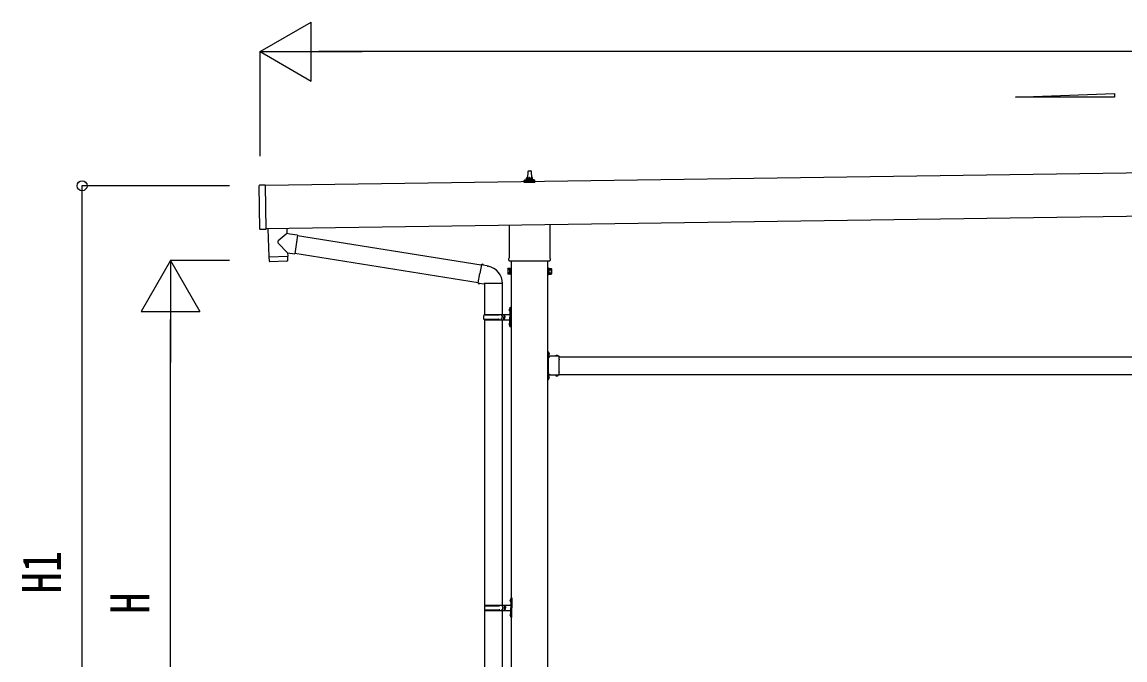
# Model space of a CAD drawing. Units: millimetres, scale not verified. Extents: x -16820 to 16820, y -11880 to 11880.
# Drawn here: x -9249 to -5507, y -3937 to -1774 of the extents above; entities that cross this region are included whole.
import ezdxf
from ezdxf.enums import TextEntityAlignment as Align

# ---------------------------------------------------------------- set-up
doc = ezdxf.new("R2010")
doc.units = ezdxf.units.MM
doc.header["$LTSCALE"] = 50
for name, color, linetype in [('0-5_YKK_13', 4, 'Continuous'), ('0-6_YKK_A1', 4, 'Continuous'), ('0-7_YKK_D', 6, 'Continuous')]:
    doc.layers.add(name, color=color, linetype=linetype)
doc.styles.add('ＭＳ ゴシック', font='')
doc.styles.get('ＭＳ ゴシック').set_extended_font_data('MS Gothic')

msp = doc.modelspace()

# ---------------------------------------------------------------- linework, layer by layer
at = {"layer": '0-5_YKK_13'}
for p, q in [((-7532.89, -2302.98), (-7532.16, -2279.46)), ((-7531.16, -2278.48), (-7522.61, -2278.48)), ((-7521.61, -2279.46), (-7520.89, -2302.98)), ((-7545.14, -2318.48), (-7545.14, -2310.77)), ((-7508.64, -2318.48), (-7545.14, -2318.48)), ((-7544.75, -2309.98), (-7509.02, -2309.98)), ((-7544.37, -2309.8), (-7537.65, -2308.17)), ((-7537.27, -2307.98), (-7516.5, -2307.98)), ((-7536.89, -2307.2), (-7536.89, -2302.98)), ((-7535.89, -2302.98), (-7517.89, -2302.98)), ((-7516.89, -2307.2), (-7516.89, -2302.98)), ((-7509.4, -2309.8), (-7516.12, -2308.17)), ((-7508.64, -2318.48), (-7508.64, -2310.77)), ((-8441.87, -2476.5), (-8443.98, -2328.51)), ((-8424, -2327.23), (-8443, -2327.5)), ((-7595.19, -2572.47), (-7595.19, -2461.82)), ((-7458.59, -2459.87), (-7458.59, -2572.47)), ((-8350.79, -2473.12), (-8350.18, -2491.3)), ((-8314.58, -2496.36), (-8323.54, -2559.43)), ((-8314.84, -2498.19), (-7690.76, -2597.56)), ((-8348.02, -2555.95), (-8379.52, -2523.44)), ((-8411.55, -2571.09), (-8410.89, -2584.13)), ((-8407.09, -2569.94), (-8407.04, -2570.94)), ((-8352.12, -2568.11), (-8352.11, -2569.11)), ((-8348.02, -2555.95), (-8323.54, -2559.43)), ((-8348.02, -2555.95), (-8347.62, -2567.96)), ((-8323.28, -2557.6), (-7701.18, -2656.65)), ((-7596.89, -2581.24), (-7596.89, -2575.74)), ((-7456.89, -2575.74), (-7456.89, -2581.24)), ((-8350.28, -2585.06), (-8407.79, -2586.98)), ((-7690.44, -2595.74), (-7695.97, -2627.1)), ((-7690.44, -2595.74), (-7689.29, -2593.76)), ((-7689.29, -2593.76), (-7685.73, -2594.38)), ((-7685.73, -2594.38), (-7685.32, -2596.73)), ((-7670.8, -2599.55), (-7669.12, -2601.18)), ((-7669.12, -2601.18), (-7667, -2601.63)), ((-7600.89, -2610.74), (-7600.13, -2609.43)), ((-7600.89, -2610.74), (-7600.89, -2627.74)), ((-7593.89, -2614.34), (-7600.13, -2614.34)), ((-7458.95, -2584.74), (-7594.82, -2584.74)), ((-7459.89, -2614.34), (-7453.65, -2614.34)), ((-7452.89, -2610.74), (-7453.65, -2609.43)), ((-7452.89, -2610.74), (-7452.89, -2627.74)), ((-7701.5, -2658.47), (-7695.97, -2627.1)), ((-7600.89, -2627.74), (-7600.13, -2629.06)), ((-7593.89, -2624.15), (-7600.13, -2624.15)), ((-7593.89, -2629.06), (-7600.13, -2629.06)), ((-7591.39, -2628.44), (-7593.89, -2628.44)), ((-7462.39, -2628.44), (-7459.89, -2628.44)), ((-7459.89, -2624.15), (-7453.65, -2624.15)), ((-7459.89, -2629.06), (-7453.65, -2629.06)), ((-7452.89, -2627.74), (-7453.65, -2629.06)), ((-7701.5, -2658.47), (-7701.1, -2660.72)), ((-7701.5, -2658.47), (-7696.35, -2659.29)), ((-7701.1, -2660.72), (-7697.54, -2661.35)), ((-7697.54, -2661.35), (-7696.35, -2659.29)), ((-7696.35, -2659.29), (-7681.74, -2661.6)), ((-7681.74, -2661.6), (-7679.54, -2660.62)), ((-7619.24, -2661.01), (-7680.42, -2661.01)), ((-7679.39, -2661.01), (-7679.39, -2765.25)), ((-7619.39, -2661.01), (-7619.39, -2765.25)), ((-7682.39, -2767.25), (-7632.05, -2767.25)), ((-7681.39, -2765.25), (-7595.39, -2765.25)), ((-7681.39, -2765.25), (-7681.39, -2767.25)), ((-7622.39, -2765.25), (-7622.39, -2769.75)), ((-7614.39, -2765.25), (-7614.39, -2774.25)), ((-7595.69, -2748.11), (-7593.64, -2749.1)), ((-7594.42, -2746.1), (-7593.79, -2746.1)), ((-7594.42, -2746.1), (-7594.42, -2754.4)), ((-7594.42, -2754.4), (-7593.79, -2754.4)), ((-7593.79, -2746.1), (-7593.79, -2754.4)), ((-7593.79, -2746.1), (-7593.39, -2746.5)), ((-7593.79, -2754.4), (-7593.39, -2754)), ((-7593.64, -2749.1), (-7593.03, -2750.25)), ((-7593.39, -2742.25), (-7590.39, -2740.75)), ((-7593.39, -2742.25), (-7593.39, -2774.25)), ((-7593.39, -2746.5), (-7593.39, -2754)), ((-7590.39, -2740.75), (-7590.39, -2774.25)), ((-7590.39, -2740.75), (-7589.39, -2740.75)), ((-7589.39, -2740.75), (-7589.39, -2774.25)), ((-7682.39, -2781.25), (-7632.05, -2781.25)), ((-7681.39, -2783.25), (-7681.39, -2781.25)), ((-7681.39, -2783.25), (-7595.39, -2783.25)), ((-7679.39, -2783.25), (-7679.39, -3750.74)), ((-7622.39, -2769.75), (-7620.39, -2769.75)), ((-7622.39, -2783.25), (-7622.39, -2778.75)), ((-7622.39, -2778.75), (-7620.39, -2778.75)), ((-7620.39, -2769.75), (-7620.39, -2774.25)), ((-7620.39, -2778.75), (-7620.39, -2774.25)), ((-7619.39, -2783.25), (-7619.39, -3750.74)), ((-7614.39, -2769.75), (-7611.39, -2769.75)), ((-7614.39, -2783.25), (-7614.39, -2774.25)), ((-7614.39, -2778.75), (-7611.39, -2778.75)), ((-7611.39, -2769.75), (-7611.39, -2774.25)), ((-7611.39, -2778.75), (-7611.39, -2774.25)), ((-7595.69, -2796.11), (-7593.64, -2797.1)), ((-7594.42, -2794.1), (-7593.79, -2794.1)), ((-7594.42, -2794.1), (-7594.42, -2802.4)), ((-7594.42, -2802.4), (-7593.79, -2802.4)), ((-7593.79, -2794.1), (-7593.79, -2802.4)), ((-7593.79, -2794.1), (-7593.39, -2794.5)), ((-7593.79, -2802.4), (-7593.39, -2802)), ((-7593.64, -2797.1), (-7593.03, -2798.25)), ((-7593.39, -2806.25), (-7593.39, -2774.25)), ((-7593.39, -2794.5), (-7593.39, -2802)), ((-7593.39, -2806.25), (-7590.39, -2807.75)), ((-7590.39, -2807.75), (-7590.39, -2774.25)), ((-7589.39, -2807.75), (-7589.39, -2774.25)), ((-7590.39, -2807.75), (-7589.39, -2807.75)), ((-7462.79, -2891.74), (-7464.39, -2891.74)), ((-7464.39, -2896.24), (-7462.79, -2896.24)), ((-7462.79, -2897.24), (-7464.39, -2897.24)), ((-7458.69, -2899.24), (-7464.39, -2899.24)), ((-7462.79, -2901.24), (-7464.39, -2901.24)), ((-7464.39, -2902.24), (-7462.79, -2902.24)), ((-7462.79, -2908.7), (-7462.79, -2891.74)), ((-7462.79, -2895.21), (-7462.79, -2903.28)), ((-7462.79, -2898.12), (-7460.13, -2896.79)), ((-7462.79, -2900.37), (-7460.13, -2901.69)), ((-7426.39, -2907.14), (-7462.79, -2907.14)), ((-7462.39, -2908.74), (-7459.39, -2908.74)), ((-7462.39, -2917.53), (-7462.39, -2910.74)), ((-7462.39, -2959.53), (-7462.39, -2918.96)), ((-7461.92, -2894.51), (-7462.09, -2894.51)), ((-7461.92, -2903.98), (-7462.09, -2903.98)), ((-7439.12, -2906.28), (-7439.12, -2906.44)), ((-7430.35, -2907.14), (-7438.42, -2907.14)), ((-7435.51, -2907.14), (-7436.84, -2904.49)), ((-7433.26, -2907.14), (-7431.94, -2904.49)), ((-7429.65, -2906.28), (-7429.65, -2906.44)), ((-7426.39, -2917.53), (-7426.39, -2907.14)), ((-7426.39, -2959.53), (-7426.39, -2918.96)), ((-7462.79, -2977.24), (-7464.39, -2977.24)), ((-7462.79, -2981.24), (-7464.39, -2981.24)), ((-7462.79, -2986.74), (-7464.39, -2986.74)), ((-7462.79, -2986.74), (-7462.79, -2969.78)), ((-7426.39, -2971.34), (-7462.79, -2971.34)), ((-7462.79, -2975.21), (-7462.79, -2983.28)), ((-7462.79, -2978.12), (-7460.13, -2976.79)), ((-7462.79, -2980.37), (-7460.13, -2981.69)), ((-7462.39, -2967.74), (-7462.39, -2960.96)), ((-7459.39, -2969.74), (-7462.39, -2969.74)), ((-7461.92, -2974.51), (-7462.09, -2974.51)), ((-7461.92, -2983.98), (-7462.09, -2983.98)), ((-7439.12, -2972.21), (-7439.12, -2972.04)), ((-7430.35, -2971.34), (-7438.42, -2971.34)), ((-7435.51, -2971.34), (-7436.84, -2974)), ((-7433.26, -2971.34), (-7431.94, -2974)), ((-7429.65, -2972.21), (-7429.65, -2972.04)), ((-7426.39, -2971.34), (-7426.39, -2960.96)), ((-7593.19, -3733.6), (-7591.14, -3734.59)), ((-7591.92, -3731.59), (-7591.29, -3731.59)), ((-7591.92, -3731.59), (-7591.92, -3739.89)), ((-7591.92, -3739.89), (-7591.29, -3739.89)), ((-7591.29, -3731.59), (-7591.29, -3739.89)), ((-7591.29, -3731.59), (-7590.89, -3731.99)), ((-7591.29, -3739.89), (-7590.89, -3739.49)), ((-7591.14, -3734.59), (-7590.53, -3735.74)), ((-7590.89, -3727.74), (-7587.89, -3726.24)), ((-7590.89, -3727.74), (-7590.89, -3759.74)), ((-7590.89, -3731.99), (-7590.89, -3739.49)), ((-7587.89, -3726.24), (-7587.89, -3759.74)), ((-7587.89, -3726.24), (-7586.89, -3726.24)), ((-7586.89, -3726.24), (-7586.89, -3759.74)), ((-7679.89, -3752.74), (-7629.55, -3752.74)), ((-7679.89, -3766.74), (-7629.55, -3766.74)), ((-7679.39, -3768.74), (-7679.39, -4673.24)), ((-7678.89, -3750.74), (-7592.89, -3750.74)), ((-7678.89, -3750.74), (-7678.89, -3752.74)), ((-7678.89, -3768.74), (-7678.89, -3766.74)), ((-7678.89, -3768.74), (-7592.89, -3768.74)), ((-7619.89, -3750.74), (-7619.89, -3755.24)), ((-7619.89, -3755.24), (-7617.89, -3755.24)), ((-7619.89, -3768.74), (-7619.89, -3764.24)), ((-7619.89, -3764.24), (-7617.89, -3764.24)), ((-7619.39, -3768.74), (-7619.39, -4673.24)), ((-7617.89, -3755.24), (-7617.89, -3759.74)), ((-7617.89, -3764.24), (-7617.89, -3759.74)), ((-7611.89, -3750.74), (-7611.89, -3759.74)), ((-7611.89, -3755.24), (-7608.89, -3755.24)), ((-7611.89, -3768.74), (-7611.89, -3759.74)), ((-7611.89, -3764.24), (-7608.89, -3764.24)), ((-7608.89, -3755.24), (-7608.89, -3759.74)), ((-7608.89, -3764.24), (-7608.89, -3759.74)), ((-7591.92, -3779.59), (-7591.29, -3779.59)), ((-7591.92, -3779.59), (-7591.92, -3787.89)), ((-7591.29, -3779.59), (-7591.29, -3787.89)), ((-7591.29, -3779.59), (-7590.89, -3779.99)), ((-7590.89, -3791.74), (-7590.89, -3759.74)), ((-7587.89, -3793.24), (-7587.89, -3759.74)), ((-7586.89, -3793.24), (-7586.89, -3759.74)), ((-7593.19, -3781.6), (-7591.14, -3782.59)), ((-7591.92, -3787.89), (-7591.29, -3787.89)), ((-7591.29, -3787.89), (-7590.89, -3787.49)), ((-7591.14, -3782.59), (-7590.53, -3783.74)), ((-7590.89, -3779.99), (-7590.89, -3787.49)), ((-7590.89, -3791.74), (-7587.89, -3793.24)), ((-7587.89, -3793.24), (-7586.89, -3793.24))]:
    msp.add_line(p, q, dxfattribs=at)
for points in [[(-8424, -2327.23), (-8421.86, -2477.21), (-8440.86, -2477.48)], [(-8414.75, -2475.25), (-8411.59, -2570.09), (-8347.62, -2567.96)], [(-8350.18, -2491.3), (-8352.27, -2493.07), (-8379.48, -2516.11)], [(-8314.58, -2496.36), (-8340.49, -2492.68), (-8350.18, -2491.3)], [(-8347.38, -2582.01), (-8347.59, -2568.96), (-8411.55, -2571.09)], [(-7690.44, -2595.74), (-7685.32, -2596.73), (-7670.8, -2599.55)], [(-7593.89, -2629.06), (-7593.89, -2609.43), (-7600.13, -2609.43)], [(-7593.89, -2628.44), (-7593.89, -2610.04), (-7591.39, -2610.04)], [(-7459.89, -2628.44), (-7459.89, -2610.04), (-7462.39, -2610.04)], [(-7459.89, -2629.06), (-7459.89, -2609.43), (-7453.65, -2609.43)], [(-7595.69, -2752.4), (-7593.64, -2751.4), (-7593.03, -2750.25)], [(-7595.69, -2800.4), (-7593.64, -2799.4), (-7593.03, -2798.25)], [(-7464.39, -2906.74), (-7464.39, -2900.74), (-7464.39, -2897.74), (-7464.39, -2891.74)], [(-7462.39, -2910.74), (-7459.39, -2910.74), (-7459.39, -2907.14)], [(-7464.39, -2986.74), (-7464.39, -2980.74), (-7464.39, -2977.74), (-7464.39, -2971.74)], [(-7462.39, -2967.74), (-7459.39, -2967.74), (-7459.39, -2971.34)], [(-7593.19, -3737.89), (-7591.14, -3736.89), (-7590.53, -3735.74)], [(-7593.19, -3785.89), (-7591.14, -3784.89), (-7590.53, -3783.74)]]:
    msp.add_lwpolyline(points, dxfattribs=at)
for points in [[(-7591.39, -2629.74), (-7591.39, -2608.74), (-7589.39, -2608.74), (-7589.39, -2629.74)], [(-7462.39, -2629.74), (-7462.39, -2608.74), (-7464.39, -2608.74), (-7464.39, -2629.74)]]:
    msp.add_lwpolyline(points, close=True, dxfattribs=at)
for centre, radius, start, end in [((-7531.16, -2279.48), 1, 90, 178.60509), ((-7522.61, -2279.48), 1, 1.39491, 90), ((-7544.14, -2310.77), 1, 103.62699, 180), ((-7537.89, -2307.2), 1, 283.62699, 0), ((-7532.8, -2303.62), 4.13, 90, 171.17633), ((-7535.89, -2303.98), 1, 90, 180), ((-7523.55, -2302.98), 4.83, 133.60282, 180), ((-7530.22, -2302.98), 4.83, 0, 46.39718), ((-7520.97, -2303.62), 4.13, 8.82367, 90), ((-7517.89, -2303.98), 1, 0, 90), ((-7515.89, -2307.2), 1, 180, 256.37301), ((-7509.64, -2310.77), 1, 0, 76.37301), ((-8442.98, -2328.5), 1, 90.81845, 180.81845), ((-8440.87, -2476.48), 1, 180.81845, 270.81845), ((-8376.1, -2519.79), 5, 132.56466, 226.88314), ((-8350.38, -2582.06), 3, 271.90915, 0.90915), ((-7592.89, -2575.74), 4, 125.09963, 180), ((-7592.89, -2581.24), 4, 180, 194.47751), ((-7460.89, -2575.74), 4, 0, 54.90037), ((-7460.89, -2581.24), 4, 345.52249, 0), ((-8407.9, -2583.98), 3, 182.90915, 271.95747), ((-7679.54, -2660.62), 60.3, 359.62495, 78), ((-7596.54, -2611.88), 4.34, 145.61575, 214.38425), ((-7584.65, -2619.24), 16.24, 162.41205, 197.58795), ((-7592.89, -2581.24), 4, 194.47751, 241.04498), ((-7460.89, -2581.24), 4, 298.95502, 345.52249), ((-7469.13, -2619.24), 16.24, 342.41205, 17.58795), ((-7457.23, -2611.88), 4.34, 325.61575, 34.38425), ((-7596.54, -2626.61), 4.34, 145.61575, 214.38425), ((-7457.23, -2626.61), 4.34, 325.61575, 34.38425), ((-7633.64, -2774.25), 49.25, 171.82876, 180.00002), ((-7632.05, -2765.25), 2, 270, 359.99998), ((-7590.09, -2750.25), 6, 136.21765, 223.78235), ((-7595.39, -2763.25), 2, 270, 359.99998), ((-7633.64, -2774.25), 49.25, 180.00002, 188.17127), ((-7632.05, -2783.25), 2, 0.00005, 90.00004), ((-7590.09, -2798.25), 6, 136.21765, 223.78235), ((-7595.39, -2785.25), 2, 0.00005, 90.00004), ((-7462.39, -2906.74), 2, 180, 270), ((-7462.09, -2895.21), 0.7, 90, 180), ((-7462.09, -2903.28), 0.7, 180, 270), ((-7463.09, -2918.24), 1, 314.427, 45.573), ((-7461.92, -2895.37), 0.862, 39.12355, 90), ((-7461.92, -2903.12), 0.862, 270, 320.87645), ((-7466.69, -2899.24), 7, 0, 39.12355), ((-7466.69, -2899.24), 7, 320.87645, 0), ((-7438.26, -2906.28), 0.862, 129.12355, 180), ((-7438.42, -2906.44), 0.7, 180, 270), ((-7434.39, -2911.04), 7, 90, 129.12355), ((-7434.39, -2911.04), 7, 50.87645, 90), ((-7430.35, -2906.44), 0.7, 270, 0), ((-7430.51, -2906.28), 0.862, 0, 50.87645), ((-7425.69, -2918.24), 1, 134.427, 225.573), ((-7462.39, -2971.74), 2, 90, 180), ((-7462.09, -2975.21), 0.7, 90, 180), ((-7462.09, -2983.28), 0.7, 180, 270), ((-7463.09, -2960.24), 1, 314.427, 45.573), ((-7461.92, -2975.37), 0.862, 39.12355, 90), ((-7461.92, -2983.12), 0.862, 270, 320.87645), ((-7466.69, -2979.24), 7, 0, 39.12355), ((-7466.69, -2979.24), 7, 320.87645, 0), ((-7438.42, -2972.04), 0.7, 90, 180), ((-7438.26, -2972.21), 0.862, 180, 230.87645), ((-7434.39, -2967.44), 7, 230.87645, 270), ((-7434.39, -2967.44), 7, 270, 309.12355), ((-7430.35, -2972.04), 0.7, 0, 90), ((-7430.51, -2972.21), 0.862, 309.12355, 0), ((-7425.69, -2960.24), 1, 134.427, 225.573), ((-7587.59, -3735.74), 6, 136.21765, 223.78235), ((-7631.14, -3759.74), 49.25, 171.82876, 180.00002), ((-7631.14, -3759.74), 49.25, 180.00002, 188.17127), ((-7629.55, -3750.74), 2, 270, 359.99998), ((-7629.55, -3768.74), 2, 0.00005, 90.00004), ((-7587.59, -3783.74), 6, 136.21765, 223.78235), ((-7592.89, -3748.74), 2, 270, 359.99998), ((-7592.89, -3770.74), 2, 0.00005, 90.00004)]:
    msp.add_arc(centre, radius, start, end, dxfattribs=at)
at = {"layer": '0-6_YKK_A1'}
for p, q in [((-5877.64, -2028.42), (-5541.64, -2016)), ((-5541.64, -2016), (-5541.64, -2028.42)), ((-5541.64, -2028.42), (-5877.64, -2028.42)), ((2359.98, -2174.62), (-8423.98, -2328.61)), ((-8421.91, -2473.63), (2362.05, -2319.58)), ((-7589.39, -2584.74), (-7589.39, -5382.24)), ((-7464.39, -5382.24), (-7464.39, -2584.74)), ((-7426.39, -2909.24), (-4627.39, -2909.24)), ((-7459.39, -2969.24), (-7463.89, -2969.24)), ((-7426.39, -2969.24), (-4627.39, -2969.24))]:
    msp.add_line(p, q, dxfattribs=at)
msp.add_lwpolyline([(-7459.39, -2909.24), (-7463.89, -2909.24), (-7463.89, -2969.24)], dxfattribs=at)
at = {"layer": '0-7_YKK_D'}
for p, q in [((-8441.48, -1874.14), (-8268.27, -1774.14)), ((-8268.27, -1974.14), (-8268.27, -1774.14)), ((-8441.48, -2228.85), (-8441.48, -1873.14)), ((-8441.48, -1874.14), (-8268.27, -1974.14)), ((-8441.48, -1874.14), (-8095.07, -1874.14)), ((2179.54, -1874.14), (-8241.48, -1874.14)), ((-8545.41, -2328.95), (-9046.41, -2328.95)), ((-9045.41, -4882.24), (-9045.41, -2328.95)), ((-8745.41, -2582.24), (-8845.41, -2755.45)), ((-8545.41, -2582.24), (-8746.41, -2582.24)), ((-8745.41, -2582.24), (-8645.41, -2755.45)), ((-8745.41, -2582.24), (-8745.41, -2928.65)), ((-8845.41, -2755.45), (-8645.41, -2755.45)), ((-8745.41, -4682.24), (-8745.41, -2782.24))]:
    msp.add_line(p, q, dxfattribs=at)
msp.add_circle((-9045.41, -2328.95), 17, dxfattribs=at)

# ---------------------------------------------------------------- texts
at = {"layer": '0-7_YKK_D', "style": 'ＭＳ ゴシック', "width": 0.8}
for s, p in [('H1', (-9077.41, -3711.2)), ('H', (-8777.41, -3780.24))]:
    msp.add_text(s, height=132, rotation=90, dxfattribs=at).set_placement(p, align=Align.BOTTOM_LEFT)

doc.saveas('drawing.dxf')
